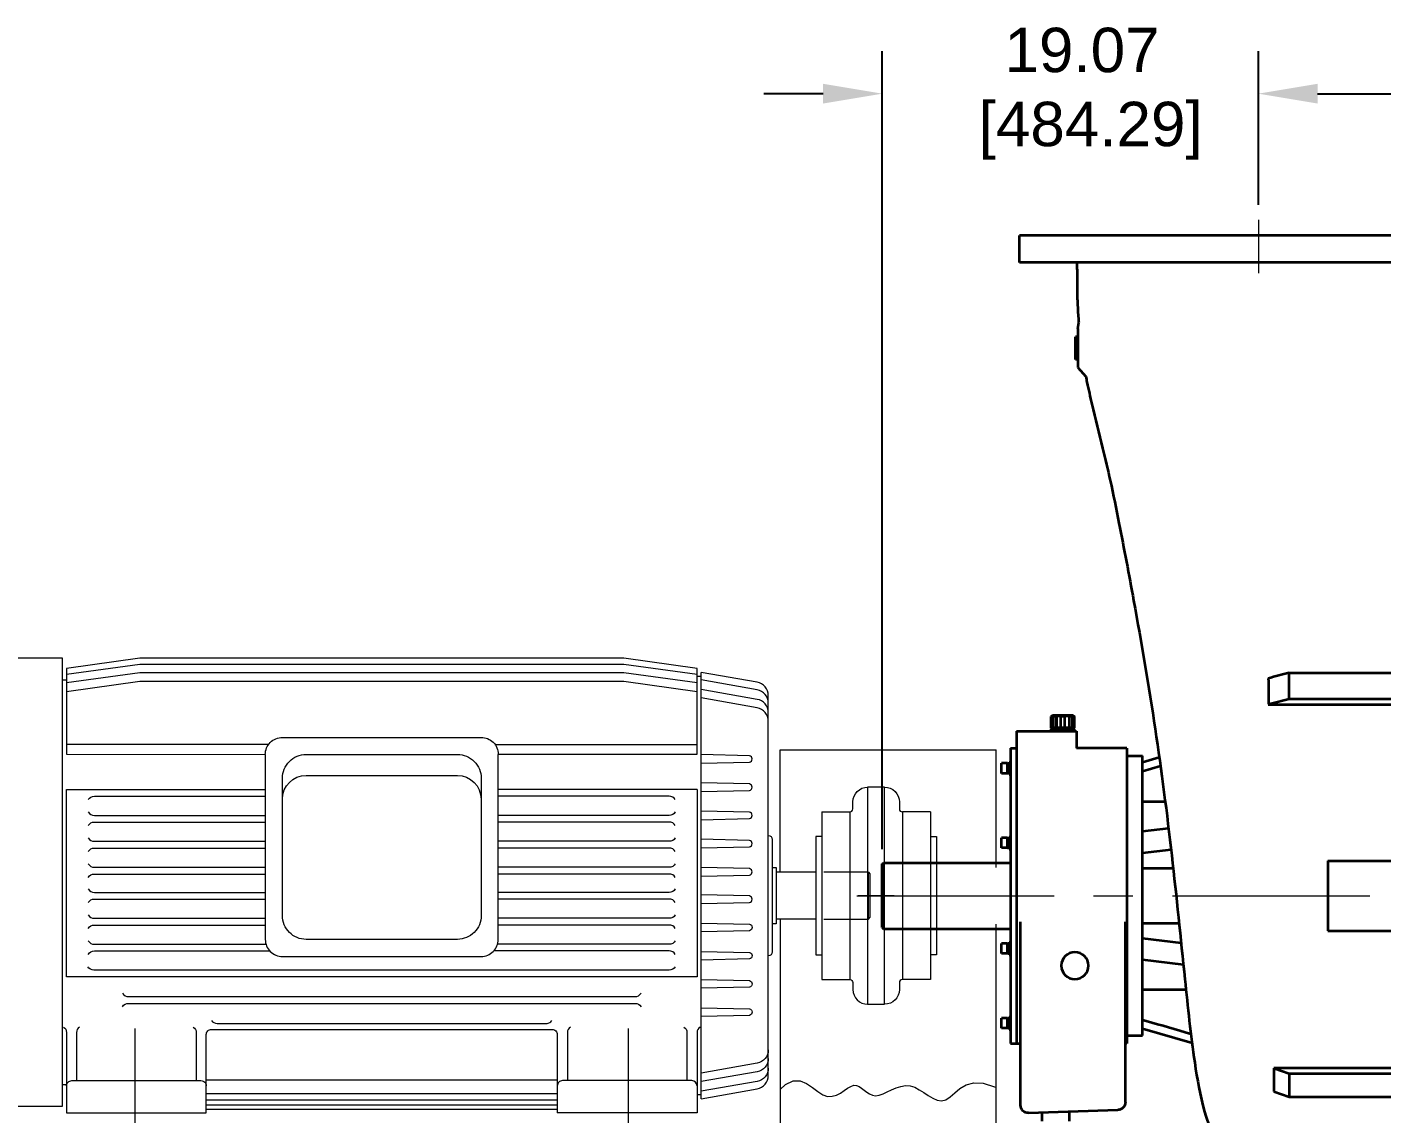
# Model space of a CAD drawing. Header units: inches. Extents: x 62 to 508, y 938 to 1278.
# Drawn here: x 135.2 to 203.9, y 1079.8 to 1134.9 of the extents above; entities that cross this region are included whole.
import ezdxf

# ---------------------------------------------------------------- set-up
doc = ezdxf.new("R2010")
doc.units = ezdxf.units.IN
doc.header["$MEASUREMENT"] = 0
doc.linetypes.add('点画线', pattern=[16, 10, -2, 2, -2])
doc.layers.add('中心线层', color=1, linetype='点画线', lineweight=18)
doc.layers.add('粗实线层', color=7, linetype='Continuous', lineweight=35)
doc.styles.get("Standard").update_dxf_attribs({"font": 'arial.ttf'})
doc.dimstyles.new('STANDARD 2 PLCS', dxfattribs={"dimtxt": 0.125, "dimasz": 0.18, "dimexe": 0.18, "dimexo": 0.0625, "dimgap": 0.09, "dimtad": 0, "dimtih": 1, "dimtoh": 1, "dimzin": 4, "dimdsep": 46, "dimtxsty": 'Standard', "dimcen": 0.09, "dimaunit": 1, "dimadec": 0, "dimazin": 1, "dimtfac": 1, "dimtofl": 0, "dimtmove": 1, "dimatfit": 3, "dimfxl": 1, "dimtolj": 1, "dimtzin": 4, "dimarcsym": 0})

# ---------------------------------------------------------------- blocks, each defined once
blk = doc.blocks.new('CF45进气机壳1#-01_1')
at = {"layer": '粗实线层'}
for p, q in [((-28.36, 336), (94.64, 336)), ((94.64, 329), (94.64, 336)), ((-28.36, 329), (94.64, 329)), ((79.64, 312), (79.42, 313.54)), ((79.64, 312), (79.64, 302)), ((79.64, 309.91), (80.24, 309.91)), ((80.24, 304.08), (80.24, 309.91)), ((79.64, 304.08), (80.24, 304.08)), ((79.64, 302), (77.59, 299.68)), ((25.24, 223.4), (-4.67, 223.4)), ((25.24, 216.71), (25.24, 223.4)), ((25.24, 216.71), (-4.31, 216.71)), ((30.58, 215.27), (-3.85, 215.27)), ((80.8, 212.4), (80.5, 212.1)), ((80.5, 209.2), (80.5, 212.1)), ((80.5, 212.1), (80.54, 212.1)), ((80.64, 212.2), (80.54, 212.1)), ((80.54, 209.2), (80.54, 212.1)), ((80.64, 212.2), (80.64, 209.2)), ((80.64, 212.2), (81.13, 212.2)), ((80.8, 212.4), (86.2, 212.4)), ((81.05, 212.1), (81.13, 212.2)), ((81.05, 209.2), (81.05, 212.1)), ((81.05, 212.1), (81.76, 212.1)), ((81.83, 212.2), (81.76, 212.1)), ((81.76, 209.2), (81.76, 212.1)), ((81.83, 212.2), (81.83, 209.2)), ((81.83, 212.2), (83, 212.2)), ((83, 209.2), (83, 212.2)), ((83, 212.1), (84, 212.1)), ((84, 209.2), (84, 212.2)), ((84, 212.2), (85.17, 212.2)), ((85.17, 212.2), (85.17, 209.2)), ((85.24, 212.1), (85.17, 212.2)), ((85.24, 209.2), (85.24, 212.1)), ((85.24, 212.1), (85.95, 212.1)), ((85.87, 212.2), (85.95, 212.1)), ((85.87, 212.2), (86.36, 212.2)), ((85.95, 209.2), (85.95, 212.1)), ((86.2, 212.4), (86.5, 212.1)), ((86.36, 212.2), (86.36, 209.2)), ((86.46, 212.1), (86.36, 212.2)), ((86.46, 209.2), (86.46, 212.1)), ((86.46, 212.1), (86.5, 212.1)), ((86.5, 209.2), (86.5, 212.1)), ((80, 208.4), (80, 204)), ((95.4, 208.4), (80, 208.4)), ((80.5, 209.2), (86.5, 209.2)), ((80.5, 209), (86.5, 209)), ((80.5, 208.4), (80.5, 209)), ((80.5, 208.4), (86.5, 208.4)), ((80.7, 209), (80.7, 209.2)), ((86.3, 209), (86.3, 209.2)), ((86.5, 208.4), (86.5, 209)), ((95.4, 208.4), (95.4, 128)), ((67, 204), (80, 204)), ((67, 204), (67, 128)), ((97, 204), (95.4, 204)), ((97, 204), (97, 128)), ((58.35, 199.34), (63, 198)), ((58.65, 201.55), (63, 200.29)), ((63, 130), (63, 202)), ((67, 202), (63, 202)), ((97.32, 200.4), (97, 200.4)), ((97.32, 200.4), (97.32, 197.2)), ((97.74, 197.5), (97.74, 200.1)), ((97.74, 200.1), (99.28, 200.1)), ((99.28, 197.5), (99.28, 200.1)), ((99.28, 200.1), (99.34, 200.04)), ((99.34, 197.56), (99.34, 200.04)), ((97.32, 197.2), (97, 197.2)), ((97.74, 197.57), (97.32, 197.57)), ((97.74, 197.5), (99.28, 197.5)), ((99.28, 197.5), (99.34, 197.56)), ((57.13, 190.14), (63, 190.14)), ((56.28, 183.31), (63, 182.5)), ((97.32, 181.19), (97, 181.19)), ((97.32, 177.99), (97, 177.99)), ((97.32, 181.19), (97.32, 177.99)), ((97.74, 178.36), (97.32, 178.36)), ((97.74, 178.29), (97.74, 180.89)), ((97.74, 180.89), (99.28, 180.89)), ((97.74, 178.29), (99.28, 178.29)), ((99.28, 178.29), (99.28, 180.89)), ((99.28, 180.89), (99.34, 180.83)), ((99.28, 178.29), (99.34, 178.35)), ((99.34, 178.35), (99.34, 180.83)), ((15.24, 175), (-10.62, 175)), ((15.24, 175), (15.24, 157)), ((55.63, 177.84), (63, 176.96)), ((129.7, 174.5), (97, 174.5)), ((129.7, 157.5), (129.7, 174.5)), ((130, 174.2), (129.7, 174.5)), ((55.08, 173.04), (63, 173.04)), ((130, 157.8), (130, 174.2)), ((63, 158.96), (53.57, 158.96)), ((67.4, 112.87), (67.4, 159.27)), ((94.4, 112.07), (94.4, 159.27)), ((129.7, 157.5), (97, 157.5)), ((130, 157.8), (129.7, 157.5)), ((15.24, 157), (-10.67, 157)), ((63, 155.04), (53.04, 153.85)), ((97.32, 154.01), (97, 154.01)), ((97.32, 154.01), (97.32, 150.81)), ((97.74, 151.11), (97.74, 153.71)), ((97.74, 153.71), (99.28, 153.71)), ((99.28, 151.11), (99.28, 153.71)), ((99.28, 153.71), (99.34, 153.65)), ((99.34, 151.17), (99.34, 153.65)), ((97.32, 150.81), (97, 150.81)), ((97.74, 151.18), (97.32, 151.18)), ((97.74, 151.11), (99.28, 151.11)), ((99.28, 151.11), (99.34, 151.17)), ((52.46, 148.24), (63, 149.5)), ((63, 141.86), (51.81, 141.86)), ((62, 133.71), (63, 134)), ((97.32, 134.8), (97, 134.8)), ((97.32, 134.8), (97.32, 131.6)), ((97.74, 131.9), (97.74, 134.5)), ((97.74, 134.5), (99.28, 134.5)), ((99.28, 131.9), (99.28, 134.5)), ((99.28, 134.5), (99.34, 134.44)), ((99.34, 131.96), (99.34, 134.44)), ((50.23, 128.01), (63, 131.71)), ((67, 130), (63, 130)), ((97.32, 131.6), (97, 131.6)), ((97.74, 131.97), (97.32, 131.97)), ((97.74, 131.9), (99.28, 131.9)), ((99.28, 131.9), (99.34, 131.96)), ((67, 128), (67.4, 128)), ((97, 128), (94.4, 128)), ((25.24, 120.24), (-2.11, 120.24)), ((29.13, 121.57), (25.24, 120.24)), ((25.24, 120.24), (25.24, 114.26)), ((29.13, 121.57), (29.13, 115.58)), ((29.13, 115.58), (25.24, 114.26)), ((25.24, 114.26), (-2.05, 114.26)), ((92.33, 110.07), (69.33, 110.88)), ((81.9, 110.44), (81.9, 108)), ((88.9, 110.19), (88.9, 108))]:
    blk.add_line(p, q, dxfattribs=at)
blk.add_circle((80.4, 148), 3.5, dxfattribs=at)
for centre, radius, start, end in [((209.96, 218.35), 179.41, 178.8499, 180.9828), ((69.4, 112.87), 2, 180, 268), ((92.4, 112.07), 2, 268, 0)]:
    blk.add_arc(centre, radius, start, end, dxfattribs=at)
for centre, start_param, end_param in [((97.32, 198.8), 4.540817, 4.712389), ((97.74, 198.8), 4.712389, 4.797866), ((97.32, 179.59), 4.540817, 4.712389), ((97.74, 179.59), 4.712389, 4.797866), ((97.32, 152.41), 4.540817, 4.712389), ((97.74, 152.41), 4.712389, 4.797866), ((97.32, 133.2), 4.540817, 4.712389), ((97.74, 133.2), 4.712389, 4.797866)]:
    blk.add_ellipse(centre, major_axis=(-2.46, 0), ratio=0.5, start_param=start_param, end_param=end_param, dxfattribs=at)
for points, knots in [([(79.98, 329), (79.92, 328.34), (79.77, 326.21), (79.85, 322.54), (79.76, 318.92), (79.6, 316.11), (79.5, 314.63), (79.43, 313.76), (79.42, 313.54)], [0, 0, 0, 0, 591.098525, 1891.52247, 3259.611644, 3807.405163, 4391.604489, 4582.804117, 4582.804117, 4582.804117, 4582.804117]), ([(77.59, 299.68), (77.5, 299.18), (77.02, 296.79), (75.56, 290.64), (73.55, 282.21), (71.04, 272.05), (68.44, 258.95), (64.39, 237.69), (59.54, 209.19), (55.34, 176.66), (52.45, 147.96), (50.15, 125.92), (47.64, 111.48), (43.78, 101.12), (38.13, 93.01), (30.95, 88.78), (25.2, 87.59), (19.64, 87.57), (13.21, 87.6), (5.32, 87.6), (-0.78, 87.66), (-5.78, 87.58), (-8.09, 85.55), (-8.89, 82.62), (-9.24, 78.54), (-9.81, 73.93), (-10.32, 68.25), (-10.45, 63.06), (-11.38, 57.4), (-13.43, 53.55), (-15.06, 51.57), (-15.67, 50.91)], [0, 0, 0, 0, 95.68493, 454.340786, 1179.984578, 1714.986454, 2408.726252, 3672.602713, 5757.94742, 7806.398301, 9797.888106, 11143.20824, 11947.535364, 12525.126954, 13199.645839, 13749.03194, 14033.345158, 14286.921047, 14784.054864, 15237.290212, 15755.33091, 15935.922875, 16150.328951, 16267.165708, 16497.198824, 16914.204801, 17135.484377, 17561.243286, 17884.914858, 18196.233841, 18362.280407, 18362.280407, 18362.280407, 18362.280407])]:
    blk.add_open_spline(points, degree=3, knots=knots, dxfattribs=at)
for points in [[(25.24, 223.4), (27.02, 222.91), (28.8, 222.43), (30.59, 221.95)], [(30.58, 215.27), (28.8, 215.75), (27.02, 216.23), (25.24, 216.71)], [(50.53, 130.39), (54.35, 131.5), (58.18, 132.61), (62, 133.71)], [(-5.36, 121.64), (6.14, 121.61), (17.64, 121.59), (29.13, 121.57)]]:
    blk.add_open_spline(points, degree=3, dxfattribs=at)
blk = doc.blocks.new('L18 blower side view')
at = {"layer": '中心线层'}
for p, q in [((19.067, 34.255), (19.067, 31.555)), ((-1.29, 0), (73.484, 0))]:
    blk.add_line(p, q, dxfattribs=at)
at = {"layer": '中心线层', "xscale": -0.19684695, "yscale": 0.19684695, "zscale": 0.19684695}
blk.add_blockref('CF45进气机壳1#-01_1', (25.59, -32.677), dxfattribs=at)
blk = doc.blocks.new('*D28')
at = {"color": 0, "lineweight": -2, "transparency": 16777216}
for p, q in [((197.596, 1125.867), (197.596, 1133.666)), ((241.312, 1123.211), (241.312, 1133.666)), ((200.596, 1131.506), (217.452, 1131.506)), ((238.312, 1131.506), (221.311, 1131.506))]:
    blk.add_line(p, q, dxfattribs=at)
at = {"color": 0, "transparency": 16777216}
for points in [[(200.596, 1132.006), (200.596, 1131.006), (197.596, 1131.506)], [(238.312, 1132.006), (238.312, 1131.006), (241.312, 1131.506)]]:
    blk.add_solid(points, dxfattribs=at)
at = {"layer": 'Defpoints', "color": 0, "transparency": 16777216}
for p in [(241.312, 1131.506), (197.596, 1125.117), (241.312, 1122.461)]:
    blk.add_point(p, dxfattribs=at)
at = {"color": 0, "transparency": 16777216, "insert": (219.382, 1131.506), "char_height": 2.25, "attachment_point": 5}
blk.add_mtext('\\A1;B', dxfattribs=at)
blk = doc.blocks.new('*D32')
at = {"color": 0, "lineweight": -2, "transparency": 16777216}
for p, q in [((178.529, 1093.226), (178.529, 1133.666)), ((197.596, 1125.867), (197.596, 1133.666)), ((175.529, 1131.506), (172.529, 1131.506)), ((200.596, 1131.506), (203.596, 1131.506))]:
    blk.add_line(p, q, dxfattribs=at)
at = {"color": 0, "transparency": 16777216}
for points in [[(175.529, 1132.006), (175.529, 1131.006), (178.529, 1131.506)], [(200.596, 1132.006), (200.596, 1131.006), (197.596, 1131.506)]]:
    blk.add_solid(points, dxfattribs=at)
at = {"layer": 'Defpoints', "color": 0, "transparency": 16777216}
for p in [(178.529, 1131.506), (197.596, 1125.117), (178.529, 1092.476)]:
    blk.add_point(p, dxfattribs=at)
at = {"color": 0, "transparency": 16777216, "insert": (188.656, 1131.506), "char_height": 2.25, "attachment_point": 5}
blk.add_mtext('\\A1;19.07\\P [484.29]', dxfattribs=at)

msp = doc.modelspace()

# ---------------------------------------------------------------- linework, layer by layer
at = {"lineweight": 9}
for points in [[(132.85, 1102.893, 0.154946), (126.677, 1099.885), (126.677, 1083.201, 0.155112), (132.85, 1080.192), (136.966, 1080.192), (136.966, 1102.893), (132.85, 1102.893), (132.85, 1080.193)], [(147.248, 1098.017, -0.414391), (148.116, 1098.885), (158.192, 1098.885, -0.414391), (159.06, 1098.028), (169.138, 1098.028), (169.138, 1102.377), (165.42, 1102.893), (140.888, 1102.893), (137.17, 1102.377), (137.17, 1098.028), (147.249, 1098.017), (147.249, 1088.651, 0.414391), (148.116, 1087.783), (158.192, 1087.783, 0.414391), (159.06, 1088.651), (159.06, 1098.017)], [(169.341, 1080.577), (172.185, 1081.078, 0.363529), (172.748, 1081.75), (172.748, 1091.378), (172.748, 1101.007, 0.363105), (172.185, 1101.677), (169.341, 1102.178)], [(172.748, 1100.628, 0.363774), (172.185, 1101.299), (169.341, 1101.801)], [(172.748, 1100.143, 0.363105), (172.185, 1100.813), (169.341, 1101.314)], [(172.748, 1099.71, 0.365113), (172.185, 1100.381), (169.341, 1100.882)], [(156.987, 1088.651), (149.322, 1088.651, -0.414712), (148.116, 1089.856), (148.116, 1096.813, -0.414523), (149.322, 1098.017), (156.987, 1098.017, -0.414439), (158.192, 1096.813), (158.192, 1089.856, -0.41425), (156.987, 1088.651)], [(169.341, 1097.571), (171.794, 1097.627, 0.824586), (171.794, 1097.955), (169.341, 1098.011)], [(148.116, 1095.753, -0.414145), (149.322, 1096.957), (156.987, 1096.957, -0.41406), (158.192, 1095.753)], [(169.341, 1096.141), (171.794, 1096.197, 0.827267), (171.794, 1096.525), (169.341, 1096.581)], [(175.467, 1095.111), (176.887, 1095.111), (176.887, 1086.614, -0.416159), (177.037, 1086.465), (177.037, 1086.112, 0.414202), (177.787, 1085.362), (178.647, 1085.362), (178.647, 1096.363), (177.787, 1096.363), (177.787, 1085.362)], [(176.887, 1095.111, 0.416159), (177.037, 1095.26), (177.037, 1095.613, -0.414202), (177.787, 1096.363)], [(178.647, 1096.363, -0.414506), (179.397, 1095.613), (179.397, 1095.26, 0.416834), (179.547, 1095.111)], [(138.275, 1095.733, -0.283613), (138.585, 1095.903), (147.248, 1095.903)], [(168.034, 1095.733, 0.283695), (167.723, 1095.903), (159.059, 1095.903)], [(138.274, 1095.106, 0.284265), (138.585, 1094.934), (147.248, 1094.934)], [(168.034, 1095.106, -0.282096), (167.723, 1094.934), (159.059, 1094.934)], [(169.341, 1094.711), (171.794, 1094.767, 0.827081), (171.794, 1095.095), (169.341, 1095.151)], [(180.967, 1095.111), (179.547, 1095.111), (179.547, 1086.614, 0.416834), (179.397, 1086.465), (179.397, 1086.112, -0.414202), (178.647, 1085.362)], [(138.275, 1094.418, -0.28314), (138.585, 1094.59), (147.248, 1094.59)], [(168.034, 1094.418, 0.28322), (167.723, 1094.59), (159.059, 1094.59)], [(138.274, 1093.792, 0.284265), (138.585, 1093.62), (147.248, 1093.62)], [(168.034, 1093.792, -0.282096), (167.723, 1093.62), (159.059, 1093.62)], [(169.341, 1093.281), (171.794, 1093.337, 0.828423), (171.794, 1093.665), (169.341, 1093.721)], [(172.749, 1093.916, -0.413792), (172.951, 1093.713), (172.951, 1088.012, -0.413792), (172.748, 1087.809)], [(138.275, 1093.104, -0.28314), (138.585, 1093.276), (147.248, 1093.276)], [(168.034, 1093.104, 0.28322), (167.723, 1093.276), (159.059, 1093.276)], [(138.274, 1092.477, 0.284741), (138.585, 1092.306), (147.248, 1092.306)], [(168.034, 1092.477, -0.282568), (167.723, 1092.306), (159.059, 1092.306)], [(169.341, 1091.85), (171.794, 1091.906, 0.820059), (171.794, 1092.236), (169.341, 1092.291)], [(138.275, 1091.79, -0.28539), (138.585, 1091.962), (147.248, 1091.962)], [(168.034, 1091.79, 0.285468), (167.723, 1091.962), (159.059, 1091.962)], [(138.274, 1091.204, 0.284741), (138.585, 1091.033), (147.248, 1091.033)], [(168.034, 1091.203, -0.282568), (167.723, 1091.033), (159.059, 1091.033)], [(169.341, 1090.464), (171.794, 1090.52, 0.827081), (171.794, 1090.849), (169.341, 1090.905)], [(138.275, 1090.517, -0.28314), (138.585, 1090.689), (147.248, 1090.689)], [(168.034, 1090.516, 0.28322), (167.723, 1090.689), (159.059, 1090.689)], [(138.274, 1089.891, 0.283786), (138.585, 1089.718), (147.248, 1089.718)], [(138.275, 1089.204, -0.281357), (138.585, 1089.375), (147.248, 1089.375)], [(168.034, 1089.891, -0.281621), (167.723, 1089.718), (159.059, 1089.718)], [(168.034, 1089.204, 0.28144), (167.723, 1089.375), (159.059, 1089.375)], [(169.341, 1089.474), (171.794, 1089.42, -0.821383), (171.794, 1089.09), (169.341, 1089.034)], [(138.274, 1088.576, 0.282015), (138.585, 1088.404), (147.284, 1088.404)], [(138.275, 1087.889, -0.28314), (138.585, 1088.061), (147.48, 1088.061)], [(168.034, 1087.889, 0.28322), (167.723, 1088.061), (158.829, 1088.061)], [(168.034, 1088.576, -0.279848), (167.723, 1088.404), (159.024, 1088.404)], [(169.341, 1088.044), (171.794, 1087.99, -0.82119), (171.794, 1087.66), (169.341, 1087.604)], [(168.034, 1087.262, -0.282568), (167.723, 1087.091), (138.564, 1087.091, -0.284741), (138.254, 1087.262)], [(169.341, 1086.614), (171.794, 1086.56, -0.819867), (171.794, 1086.23), (169.341, 1086.174)], [(140.01, 1085.925, 0.284611), (140.32, 1085.751), (165.988, 1085.751, 0.282867), (166.298, 1085.925)], [(140.01, 1085.238, -0.281554), (140.32, 1085.408), (165.988, 1085.408, -0.283301), (166.298, 1085.237)], [(144.527, 1084.544, 0.280997), (144.801, 1084.394), (161.536, 1084.394)], [(169.341, 1085.184), (171.794, 1085.129, -0.819867), (171.794, 1084.8), (169.341, 1084.744)], [(137.018, 1084.207, -0.282805), (137.17, 1083.933), (137.17, 1079.862)], [(137.833, 1084.207, 0.282102), (137.682, 1083.933), (137.682, 1081.492)], [(143.592, 1084.207, -0.281531), (143.744, 1083.933), (143.744, 1081.492)], [(144.256, 1079.862), (144.256, 1083.824, -0.414294), (144.523, 1084.091), (161.785, 1084.091, -0.414294), (162.052, 1083.824), (162.052, 1079.862)], [(162.716, 1084.207, 0.283108), (162.565, 1083.933), (162.565, 1081.492)], [(168.474, 1084.207, -0.28408), (168.626, 1083.933), (168.626, 1081.492)], [(169.29, 1084.207, 0.280827), (169.138, 1083.933), (169.138, 1079.862)], [(172.749, 1083.046, -0.363774), (172.185, 1082.375), (169.341, 1081.874)], [(172.749, 1082.614, -0.364443), (172.185, 1081.943), (169.341, 1081.441)], [(172.749, 1082.127, -0.363105), (172.185, 1081.456), (169.341, 1080.956)], [(137.17, 1081.226, -0.414857), (137.436, 1081.492), (143.989, 1081.492, -0.414382), (144.256, 1081.226)], [(169.138, 1081.226, 0.414), (168.872, 1081.492), (162.318, 1081.492, 0.414382), (162.052, 1081.226)]]:
    msp.add_lwpolyline(points, format="xyb", dxfattribs=at)
for points in [[(169.138, 1102.069), (165.42, 1102.585), (140.888, 1102.585), (137.17, 1102.069)], [(136.966, 1101.794), (137.169, 1101.794)], [(169.138, 1101.643), (165.42, 1102.16), (140.888, 1102.16), (137.17, 1101.643)], [(169.138, 1101.198), (165.42, 1101.715), (140.888, 1101.715), (137.17, 1101.198)], [(169.341, 1101.976), (169.138, 1101.976)], [(169.341, 1080.577), (169.341, 1091.378), (169.341, 1102.178)], [(147.418, 1098.533), (137.17, 1098.533)], [(158.89, 1098.533), (169.138, 1098.533)], [(173.358, 1098.259), (184.295, 1098.259)], [(173.358, 1092.05), (173.358, 1098.259)], [(184.295, 1094.745), (184.295, 1098.259)], [(184.295, 1092.299), (184.295, 1097.87)], [(137.17, 1096.248), (147.249, 1096.248)], [(169.138, 1096.248), (169.138, 1086.747), (137.17, 1086.747)], [(137.17, 1086.747), (137.17, 1096.248)], [(169.138, 1096.248), (159.06, 1096.248)], [(175.467, 1095.111), (175.467, 1086.614)], [(180.967, 1095.111), (180.967, 1086.614)], [(175.467, 1093.862), (175.152, 1093.862), (175.152, 1087.863)], [(180.967, 1093.862), (181.282, 1093.862)], [(181.282, 1093.862), (181.282, 1087.863)], [(172.951, 1092.287), (173.154, 1092.287)], [(173.154, 1092.287), (173.154, 1089.437)], [(175.152, 1092.05), (173.154, 1092.05)], [(173.154, 1089.436), (172.951, 1089.436)], [(175.152, 1089.675), (173.154, 1089.675)], [(173.358, 1089.675), (173.358, 1080.182), (173.358, 1060.998)], [(184.295, 1082.222), (184.295, 1089.425)], [(175.152, 1087.863), (175.467, 1087.863)], [(181.282, 1087.863), (180.967, 1087.863)], [(175.467, 1086.614), (176.887, 1086.614)], [(180.967, 1086.614), (179.547, 1086.614)], [(184.296, 1060.998), (184.296, 1075.992), (184.295, 1082.222)], [(136.966, 1081.292), (137.169, 1081.292)], [(144.256, 1081.53), (162.052, 1081.53)], [(173.358, 1081.042), (173.627, 1081.303), (174.013, 1081.479), (174.366, 1081.474), (174.688, 1081.345), (174.984, 1081.148), (175.258, 1080.936), (175.514, 1080.772), (175.757, 1080.694), (175.985, 1080.697), (176.2, 1080.761), (176.402, 1080.863), (176.591, 1080.984), (176.768, 1081.103), (176.932, 1081.2), (177.084, 1081.255), (177.224, 1081.252), (177.356, 1081.2), (177.483, 1081.117), (177.61, 1081.015), (177.74, 1080.909), (177.878, 1080.815), (178.027, 1080.75), (178.19, 1080.725), (178.371, 1080.753), (178.568, 1080.824), (178.777, 1080.917), (178.998, 1081.023), (179.227, 1081.123), (179.462, 1081.2), (179.7, 1081.24), (179.937, 1081.229), (180.172, 1081.153), (180.405, 1081.029), (180.635, 1080.883), (180.863, 1080.731), (181.089, 1080.598), (181.311, 1080.505), (181.532, 1080.473), (181.749, 1080.526), (181.967, 1080.672), (182.201, 1080.877), (182.467, 1081.094), (182.785, 1081.281), (183.171, 1081.387), (183.644, 1081.37), (184.221, 1081.18), (184.295, 1081.137)], [(144.256, 1080.847), (162.052, 1080.847)], [(144.256, 1080.527), (162.052, 1080.527)], [(169.341, 1080.78), (169.138, 1080.78)], [(137.17, 1079.862), (144.257, 1079.862)], [(144.256, 1080.269), (162.052, 1080.269)], [(144.256, 1080.04), (162.052, 1080.04)], [(169.138, 1079.862), (162.052, 1079.862)]]:
    msp.add_lwpolyline(points, dxfattribs=at)
at = {"lineweight": 5}
for points in [[(177.825, 1092.05), (175.558, 1092.05)], [(177.825, 1089.675), (177.825, 1092.05), (177.904, 1091.97)], [(177.905, 1091.97), (177.905, 1089.754)], [(179.124, 1090.862), (177.31, 1090.862)], [(175.558, 1089.674), (177.825, 1089.674), (177.904, 1089.754)], [(140.654, 1075.313), (140.654, 1084.129)], [(165.654, 1075.313), (165.654, 1084.129)]]:
    msp.add_lwpolyline(points, dxfattribs=at)
at = {"lineweight": 9}
msp.add_arc((161.521, 1084.693), 0.3, 267.46928, 330.25001, dxfattribs=at)

# ---------------------------------------------------------------- next in the draw order: block references
msp.add_blockref('L18 blower side view', (178.529, 1090.862))

# ---------------------------------------------------------------- next in the draw order: dimensions: what is measured, and where the dimension line sits
dim = msp.add_linear_dim(base=(178.529, 1131.506), p1=(197.596, 1125.117), p2=(178.529, 1092.476), dimstyle='STANDARD 2 PLCS', override={"dimscale": 12, "dimtxt": 0.1875, "dimasz": 0.25, "dimpost": '\\X', "dimtmove": 0})
dim.commit()
dim.dimension.update_dxf_attribs({"geometry": '*D32', "text_midpoint": (188.656, 1131.506), "dimtype": 160})
dim = msp.add_linear_dim(base=(241.312, 1131.506), p1=(197.596, 1125.117), p2=(241.312, 1122.461), text='B', dimstyle='STANDARD 2 PLCS', override={"dimscale": 12, "dimtxt": 0.1875, "dimasz": 0.25, "dimpost": '\\X', "dimtmove": 0})
dim.commit()
dim.dimension.update_dxf_attribs({"geometry": '*D28', "text_midpoint": (219.382, 1131.506), "dimtype": 160})

doc.saveas('drawing.dxf')
